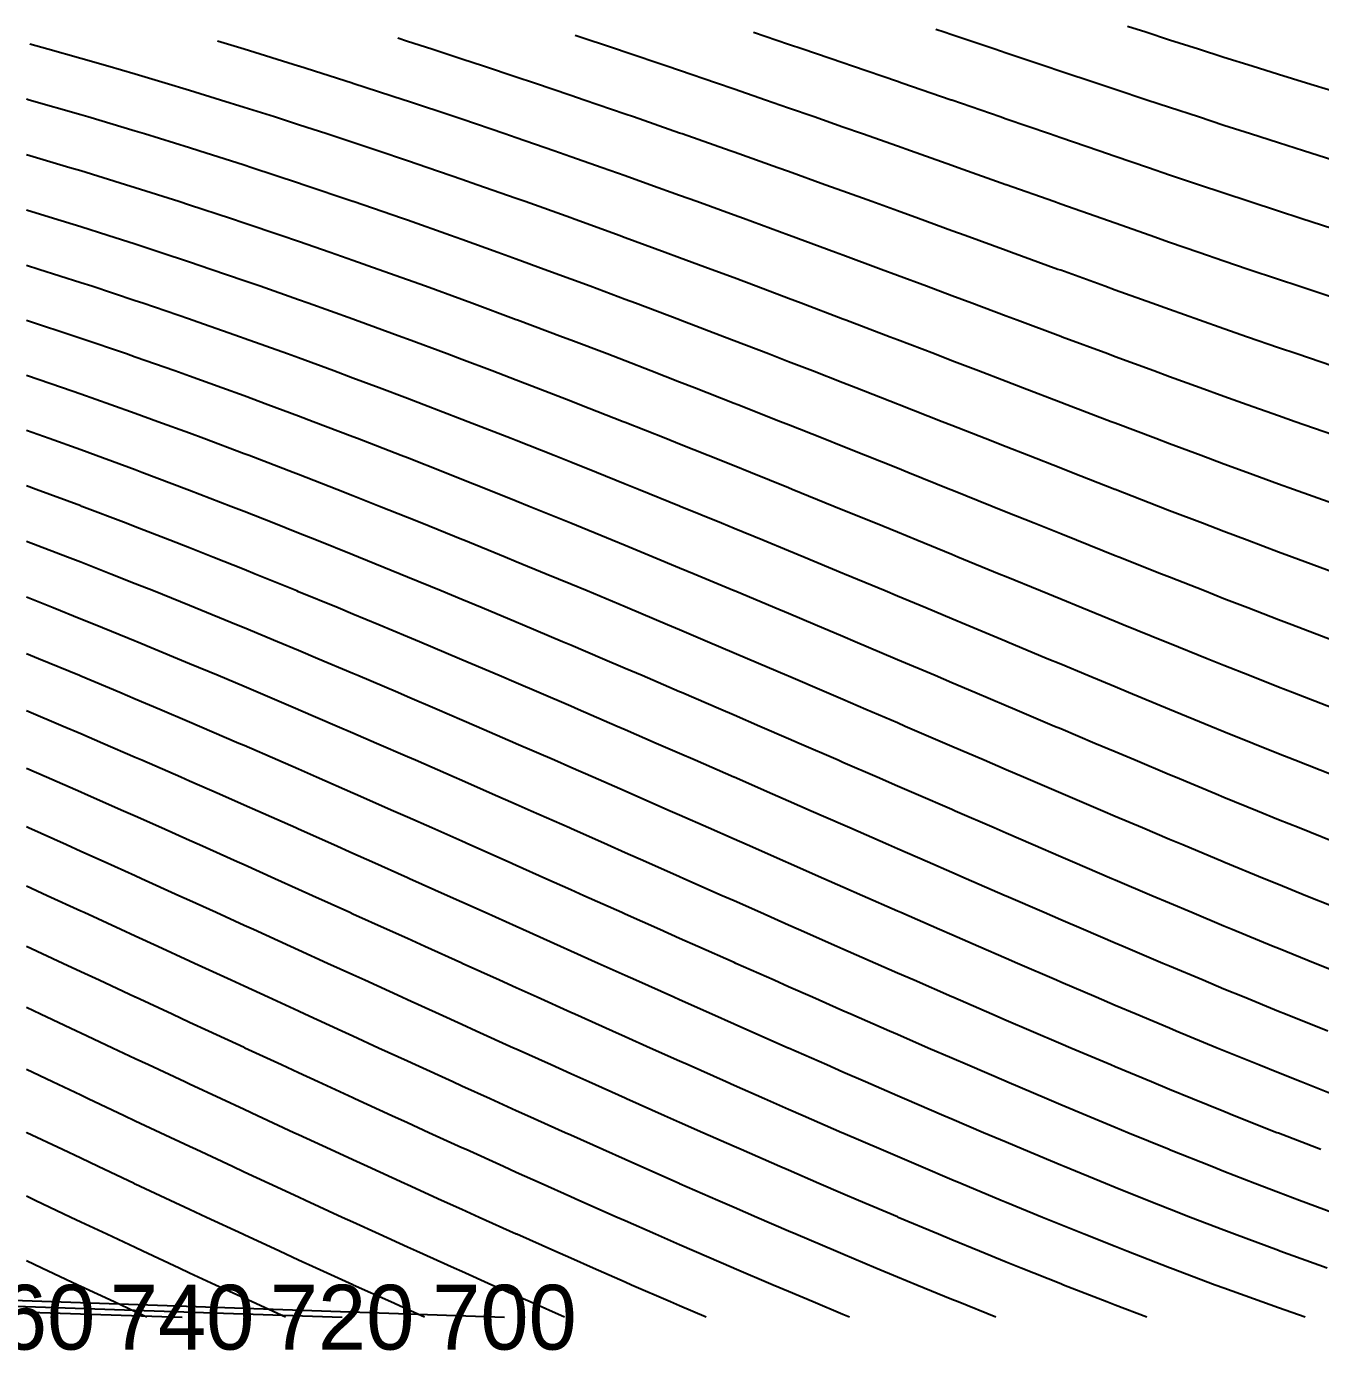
# Model space of a CAD drawing. Header units: metres. Extents: x 3386 to 5486, y 31 to 113.
# Drawn here: x 5126.3 to 5176.3, y 31.4 to 82.5 of the extents above; entities that cross this region are included whole.
import ezdxf
from ezdxf.enums import TextEntityAlignment as Align

# ---------------------------------------------------------------- set-up
doc = ezdxf.new("R2010")
doc.units = ezdxf.units.M
for name, color, linetype in [('Vs_280', 7, 'Continuous'), ('Vs_300', 7, 'Continuous'), ('Vs_320', 7, 'Continuous'), ('Vs_340', 7, 'Continuous'), ('Vs_360', 7, 'Continuous'), ('Vs_380', 7, 'Continuous'), ('Vs_400', 7, 'Continuous'), ('Vs_420', 7, 'Continuous'), ('Vs_440', 7, 'Continuous'), ('Vs_460', 7, 'Continuous'), ('Vs_480', 7, 'Continuous'), ('Vs_500', 7, 'Continuous'), ('Vs_520', 7, 'Continuous'), ('Vs_540', 7, 'Continuous'), ('Vs_560', 7, 'Continuous'), ('Vs_580', 7, 'Continuous'), ('Vs_600', 7, 'Continuous'), ('Vs_620', 7, 'Continuous'), ('Vs_640', 7, 'Continuous'), ('Vs_660', 7, 'Continuous'), ('Vs_680', 7, 'Continuous'), ('Vs_700', 7, 'Continuous'), ('Vs_720', 7, 'Continuous'), ('Vs_740', 7, 'Continuous'), ('Vs_760', 7, 'Continuous'), ('Vs_780', 7, 'Continuous'), ('Vs_800', 7, 'Continuous'), ('Vs_820', 7, 'Continuous')]:
    doc.layers.add(name, color=color, linetype=linetype)

msp = doc.modelspace()

# ---------------------------------------------------------------- linework, layer by layer
at = {"layer": 'Vs_280'}
msp.add_lwpolyline([(5176.738, 80.026), (5175.719, 80.342), (5174.637, 80.675), (5173.622, 80.995), (5172.536, 81.335), (5171.558, 81.648), (5170.435, 82.005), (5169.518, 82.302), (5168.812, 82.528)], dxfattribs=at)
at = {"layer": 'Vs_300'}
msp.add_lwpolyline([(5176.738, 77.369), (5175.601, 77.729), (5174.637, 78.032), (5173.556, 78.382), (5172.536, 78.71), (5171.547, 79.035), (5170.435, 79.399), (5169.564, 79.688), (5168.334, 80.095), (5167.597, 80.342), (5166.233, 80.796), (5165.64, 80.995), (5164.132, 81.499), (5163.687, 81.648), (5162.03, 82.202), (5161.734, 82.302), (5161.416, 82.408)], dxfattribs=at)
at = {"layer": 'Vs_320'}
msp.add_lwpolyline([(5176.738, 74.718), (5175.507, 75.116), (5174.637, 75.395), (5173.509, 75.769), (5172.536, 76.089), (5171.55, 76.422), (5170.435, 76.796), (5169.618, 77.075), (5168.334, 77.512), (5167.705, 77.729), (5166.233, 78.233), (5165.802, 78.382), (5164.132, 78.956), (5163.904, 79.035), (5162.03, 79.68), (5162.007, 79.688), (5160.108, 80.342), (5159.929, 80.403), (5158.2, 80.995), (5157.828, 81.121), (5156.281, 81.648), (5155.727, 81.835), (5154.371, 82.293)], dxfattribs=at)
at = {"layer": 'Vs_340'}
msp.add_lwpolyline([(5176.738, 72.07), (5175.427, 72.503), (5174.637, 72.762), (5173.475, 73.156), (5172.536, 73.472), (5171.564, 73.809), (5170.435, 74.197), (5169.681, 74.462), (5168.334, 74.932), (5167.817, 75.116), (5166.233, 75.673), (5165.964, 75.769), (5164.132, 76.417), (5164.118, 76.422), (5162.277, 77.075), (5162.03, 77.162), (5160.432, 77.729), (5159.929, 77.905), (5158.579, 78.382), (5157.828, 78.645), (5156.716, 79.035), (5155.727, 79.379), (5154.84, 79.688), (5153.626, 80.107), (5152.946, 80.342), (5151.525, 80.827), (5151.032, 80.995), (5149.424, 81.538), (5149.095, 81.648), (5147.492, 82.182)], dxfattribs=at)
at = {"layer": 'Vs_360'}
msp.add_lwpolyline([(5176.738, 69.422), (5175.353, 69.889), (5174.637, 70.13), (5173.45, 70.543), (5172.536, 70.859), (5171.587, 71.196), (5170.435, 71.602), (5169.751, 71.849), (5168.334, 72.357), (5167.933, 72.503), (5166.233, 73.118), (5166.128, 73.156), (5164.334, 73.809), (5164.132, 73.882), (5162.542, 74.462), (5162.03, 74.647), (5160.747, 75.116), (5159.929, 75.411), (5158.946, 75.769), (5157.828, 76.172), (5157.136, 76.422), (5155.727, 76.927), (5155.314, 77.075), (5153.626, 77.676), (5153.477, 77.729), (5151.623, 78.382), (5151.525, 78.416), (5149.748, 79.035), (5149.424, 79.147), (5147.848, 79.688), (5147.323, 79.867), (5145.919, 80.342), (5145.222, 80.576), (5143.958, 80.995), (5143.121, 81.271), (5141.96, 81.648), (5141.019, 81.952), (5140.646, 82.071)], dxfattribs=at)
at = {"layer": 'Vs_380'}
msp.add_lwpolyline([(5176.738, 66.771), (5175.283, 67.276), (5174.637, 67.499), (5173.432, 67.93), (5172.536, 68.247), (5171.617, 68.583), (5170.435, 69.011), (5169.827, 69.236), (5168.334, 69.785), (5168.055, 69.889), (5166.296, 70.543), (5166.233, 70.566), (5164.549, 71.196), (5164.132, 71.351), (5162.804, 71.849), (5162.03, 72.137), (5161.056, 72.503), (5159.929, 72.921), (5159.303, 73.156), (5157.828, 73.703), (5157.542, 73.809), (5155.772, 74.462), (5155.727, 74.479), (5153.99, 75.116), (5153.626, 75.248), (5152.192, 75.769), (5151.525, 76.009), (5150.375, 76.422), (5149.424, 76.761), (5148.535, 77.075), (5147.323, 77.501), (5146.67, 77.729), (5145.222, 78.23), (5144.777, 78.382), (5143.121, 78.945), (5142.851, 79.035), (5141.019, 79.645), (5140.888, 79.688), (5138.918, 80.33), (5138.883, 80.342), (5136.829, 80.995), (5136.817, 80.999), (5134.718, 81.648), (5134.716, 81.649), (5133.689, 81.958)], dxfattribs=at)
at = {"layer": 'Vs_400'}
msp.add_lwpolyline([(5176.738, 64.12), (5175.22, 64.663), (5174.637, 64.87), (5173.422, 65.317), (5172.536, 65.64), (5171.655, 65.97), (5170.435, 66.424), (5169.911, 66.623), (5168.334, 67.218), (5168.183, 67.276), (5166.471, 67.93), (5166.233, 68.02), (5164.766, 68.583), (5164.132, 68.825), (5163.064, 69.236), (5162.03, 69.631), (5161.359, 69.889), (5159.929, 70.436), (5159.651, 70.543), (5157.937, 71.196), (5157.828, 71.237), (5156.217, 71.849), (5155.727, 72.034), (5154.485, 72.503), (5153.626, 72.824), (5152.738, 73.156), (5151.525, 73.605), (5150.974, 73.809), (5149.424, 74.378), (5149.192, 74.462), (5147.387, 75.116), (5147.323, 75.139), (5145.558, 75.769), (5145.222, 75.888), (5143.699, 76.422), (5143.121, 76.623), (5141.808, 77.075), (5141.019, 77.344), (5139.879, 77.729), (5138.918, 78.049), (5137.907, 78.382), (5136.817, 78.737), (5135.887, 79.035), (5134.716, 79.407), (5133.811, 79.688), (5132.615, 80.057), (5131.669, 80.342), (5130.514, 80.686), (5129.451, 80.995), (5128.413, 81.294), (5127.143, 81.648), (5126.45, 81.84)], dxfattribs=at)
at = {"layer": 'Vs_420'}
msp.add_lwpolyline([(5176.738, 61.474), (5175.174, 62.05), (5174.637, 62.247), (5173.428, 62.704), (5172.536, 63.038), (5171.708, 63.357), (5170.435, 63.843), (5170.007, 64.01), (5168.334, 64.658), (5168.32, 64.663), (5166.652, 65.317), (5166.233, 65.479), (5164.987, 65.97), (5164.132, 66.304), (5163.324, 66.623), (5162.03, 67.13), (5161.66, 67.276), (5159.994, 67.93), (5159.929, 67.955), (5158.326, 68.583), (5157.828, 68.776), (5156.649, 69.236), (5155.727, 69.593), (5154.962, 69.889), (5153.626, 70.403), (5153.262, 70.543), (5151.548, 71.196), (5151.525, 71.205), (5149.82, 71.849), (5149.424, 71.998), (5148.071, 72.503), (5147.323, 72.779), (5146.3, 73.156), (5145.222, 73.549), (5144.505, 73.809), (5143.121, 74.306), (5142.68, 74.462), (5141.019, 75.048), (5140.824, 75.116), (5138.932, 75.769), (5138.918, 75.773), (5136.996, 76.422), (5136.817, 76.482), (5135.013, 77.075), (5134.716, 77.172), (5132.973, 77.729), (5132.615, 77.842), (5130.87, 78.382), (5130.514, 78.491), (5128.69, 79.035), (5128.413, 79.117), (5126.42, 79.688), (5126.312, 79.719)], dxfattribs=at)
at = {"layer": 'Vs_440'}
msp.add_lwpolyline([(5176.738, 58.838), (5175.158, 59.437), (5174.637, 59.633), (5173.459, 60.09), (5172.536, 60.446), (5171.781, 60.744), (5170.435, 61.271), (5170.121, 61.397), (5168.475, 62.05), (5168.334, 62.106), (5166.844, 62.704), (5166.233, 62.947), (5165.216, 63.357), (5164.132, 63.791), (5163.589, 64.01), (5162.03, 64.635), (5161.961, 64.663), (5160.336, 65.317), (5159.929, 65.479), (5158.706, 65.97), (5157.828, 66.32), (5157.069, 66.623), (5155.727, 67.156), (5155.423, 67.276), (5153.768, 67.93), (5153.626, 67.985), (5152.102, 68.583), (5151.525, 68.807), (5150.421, 69.236), (5149.424, 69.62), (5148.723, 69.889), (5147.323, 70.423), (5147.006, 70.543), (5145.268, 71.196), (5145.222, 71.213), (5143.506, 71.849), (5143.121, 71.991), (5141.716, 72.503), (5141.019, 72.754), (5139.895, 73.156), (5138.918, 73.501), (5138.037, 73.809), (5136.817, 74.231), (5136.139, 74.462), (5134.716, 74.943), (5134.195, 75.116), (5132.615, 75.634), (5132.196, 75.769), (5130.514, 76.304), (5130.133, 76.422), (5128.413, 76.951), (5127.995, 77.075), (5126.312, 77.573)], dxfattribs=at)
at = {"layer": 'Vs_460'}
msp.add_lwpolyline([(5176.738, 56.221), (5175.187, 56.824), (5174.637, 57.036), (5173.527, 57.477), (5172.536, 57.868), (5171.886, 58.131), (5170.435, 58.712), (5170.26, 58.784), (5168.651, 59.437), (5168.334, 59.565), (5167.052, 60.09), (5166.233, 60.424), (5165.456, 60.744), (5164.132, 61.285), (5163.861, 61.397), (5162.27, 62.05), (5162.03, 62.148), (5160.679, 62.704), (5159.929, 63.009), (5159.083, 63.357), (5157.828, 63.868), (5157.481, 64.01), (5155.874, 64.663), (5155.727, 64.722), (5154.26, 65.317), (5153.626, 65.571), (5152.634, 65.97), (5151.525, 66.412), (5150.996, 66.623), (5149.424, 67.245), (5149.344, 67.276), (5147.678, 67.93), (5147.323, 68.068), (5145.992, 68.583), (5145.222, 68.879), (5144.286, 69.236), (5143.121, 69.677), (5142.557, 69.889), (5141.019, 70.462), (5140.801, 70.543), (5139.015, 71.196), (5138.918, 71.231), (5137.195, 71.849), (5136.817, 71.983), (5135.335, 72.503), (5134.716, 72.717), (5133.43, 73.156), (5132.615, 73.431), (5131.473, 73.809), (5130.514, 74.123), (5129.455, 74.462), (5128.413, 74.792), (5127.364, 75.116), (5126.312, 75.436)], dxfattribs=at)
at = {"layer": 'Vs_480'}
msp.add_lwpolyline([(5176.738, 53.631), (5175.275, 54.211), (5174.637, 54.462), (5173.645, 54.864), (5172.536, 55.311), (5172.033, 55.518), (5170.435, 56.171), (5170.434, 56.171), (5168.857, 56.824), (5168.334, 57.04), (5167.285, 57.477), (5166.233, 57.914), (5165.716, 58.131), (5164.149, 58.784), (5164.132, 58.791), (5162.589, 59.437), (5162.03, 59.669), (5161.026, 60.09), (5159.929, 60.547), (5159.46, 60.744), (5157.89, 61.397), (5157.828, 61.422), (5156.318, 62.05), (5155.727, 62.294), (5154.737, 62.704), (5153.626, 63.16), (5153.148, 63.357), (5151.549, 64.01), (5151.525, 64.02), (5149.94, 64.663), (5149.424, 64.871), (5148.317, 65.317), (5147.323, 65.713), (5146.679, 65.97), (5145.222, 66.545), (5145.023, 66.623), (5143.348, 67.276), (5143.121, 67.364), (5141.651, 67.93), (5141.019, 68.17), (5139.929, 68.583), (5138.918, 68.962), (5138.179, 69.236), (5136.817, 69.736), (5136.396, 69.889), (5134.716, 70.493), (5134.577, 70.543), (5132.715, 71.196), (5132.615, 71.231), (5130.803, 71.849), (5130.514, 71.947), (5128.833, 72.503), (5128.413, 72.64), (5126.795, 73.156), (5126.312, 73.308)], dxfattribs=at)
at = {"layer": 'Vs_500'}
msp.add_lwpolyline([(5176.738, 51.076), (5175.439, 51.598), (5174.637, 51.918), (5173.826, 52.251), (5172.536, 52.778), (5172.233, 52.905), (5170.66, 53.558), (5170.435, 53.651), (5169.102, 54.211), (5168.334, 54.532), (5167.55, 54.864), (5166.233, 55.419), (5166.001, 55.518), (5164.46, 56.171), (5164.132, 56.31), (5162.922, 56.824), (5162.03, 57.202), (5161.383, 57.477), (5159.929, 58.093), (5159.842, 58.131), (5158.301, 58.784), (5157.828, 58.983), (5156.757, 59.437), (5155.727, 59.87), (5155.206, 60.09), (5153.648, 60.744), (5153.626, 60.753), (5152.085, 61.397), (5151.525, 61.629), (5150.511, 62.05), (5149.424, 62.499), (5148.927, 62.704), (5147.329, 63.357), (5147.323, 63.36), (5145.72, 64.01), (5145.222, 64.211), (5144.093, 64.663), (5143.121, 65.05), (5142.448, 65.317), (5141.019, 65.878), (5140.783, 65.97), (5139.095, 66.623), (5138.918, 66.691), (5137.38, 67.276), (5136.817, 67.488), (5135.635, 67.93), (5134.716, 68.269), (5133.856, 68.583), (5132.615, 69.031), (5132.037, 69.236), (5130.514, 69.772), (5130.173, 69.889), (5128.413, 70.49), (5128.255, 70.543), (5126.312, 71.184)], dxfattribs=at)
at = {"layer": 'Vs_520'}
msp.add_lwpolyline([(5176.738, 48.563), (5175.693, 48.985), (5174.637, 49.411), (5174.086, 49.638), (5172.536, 50.277), (5172.502, 50.291), (5170.944, 50.945), (5170.435, 51.157), (5169.396, 51.598), (5168.334, 52.047), (5167.856, 52.251), (5166.323, 52.905), (5166.233, 52.943), (5164.8, 53.558), (5164.132, 53.843), (5163.278, 54.211), (5162.03, 54.746), (5161.757, 54.864), (5160.237, 55.518), (5159.929, 55.65), (5158.718, 56.171), (5157.828, 56.552), (5157.196, 56.824), (5155.727, 57.452), (5155.669, 57.477), (5154.141, 58.131), (5153.626, 58.349), (5152.605, 58.784), (5151.525, 59.241), (5151.062, 59.437), (5149.511, 60.09), (5149.424, 60.127), (5147.951, 60.744), (5147.323, 61.005), (5146.38, 61.397), (5145.222, 61.875), (5144.795, 62.05), (5143.196, 62.704), (5143.121, 62.734), (5141.581, 63.357), (5141.019, 63.582), (5139.947, 64.01), (5138.918, 64.417), (5138.292, 64.663), (5136.817, 65.237), (5136.612, 65.317), (5134.906, 65.97), (5134.716, 66.042), (5133.167, 66.623), (5132.615, 66.828), (5131.392, 67.276), (5130.514, 67.595), (5129.576, 67.93), (5128.413, 68.34), (5127.711, 68.583), (5126.312, 69.061)], dxfattribs=at)
at = {"layer": 'Vs_540'}
msp.add_lwpolyline([(5176.738, 46.096), (5176.055, 46.372), (5174.637, 46.944), (5174.44, 47.025), (5172.858, 47.678), (5172.536, 47.811), (5171.298, 48.332), (5170.435, 48.694), (5169.751, 48.985), (5168.334, 49.587), (5168.214, 49.638), (5166.692, 50.291), (5166.233, 50.488), (5165.176, 50.945), (5164.132, 51.395), (5163.664, 51.598), (5162.155, 52.251), (5162.03, 52.305), (5160.651, 52.905), (5159.929, 53.217), (5159.147, 53.558), (5157.828, 54.13), (5157.641, 54.211), (5156.136, 54.864), (5155.727, 55.041), (5154.628, 55.518), (5153.626, 55.95), (5153.115, 56.171), (5151.598, 56.824), (5151.525, 56.855), (5150.076, 57.477), (5149.424, 57.756), (5148.546, 58.131), (5147.323, 58.65), (5147.007, 58.784), (5145.459, 59.437), (5145.222, 59.537), (5143.9, 60.09), (5143.121, 60.415), (5142.328, 60.744), (5141.019, 61.282), (5140.74, 61.397), (5139.136, 62.05), (5138.918, 62.138), (5137.513, 62.704), (5136.817, 62.981), (5135.869, 63.357), (5134.716, 63.809), (5134.2, 64.01), (5132.615, 64.62), (5132.502, 64.663), (5130.773, 65.317), (5130.514, 65.413), (5129.005, 65.97), (5128.413, 66.186), (5127.194, 66.623), (5126.312, 66.936)], dxfattribs=at)
at = {"layer": 'Vs_560'}
msp.add_lwpolyline([(5176.543, 43.759), (5174.91, 44.412), (5174.637, 44.521), (5173.312, 45.065), (5172.536, 45.384), (5171.736, 45.719), (5170.435, 46.263), (5170.179, 46.372), (5168.64, 47.025), (5168.334, 47.155), (5167.115, 47.678), (5166.233, 48.057), (5165.598, 48.332), (5164.132, 48.966), (5164.088, 48.985), (5162.587, 49.638), (5162.03, 49.88), (5161.089, 50.291), (5159.929, 50.797), (5159.593, 50.945), (5158.1, 51.598), (5157.828, 51.717), (5156.609, 52.251), (5155.727, 52.636), (5155.116, 52.905), (5153.626, 53.555), (5153.62, 53.558), (5152.125, 54.211), (5151.525, 54.472), (5150.624, 54.864), (5149.424, 55.385), (5149.119, 55.518), (5147.607, 56.171), (5147.323, 56.293), (5146.09, 56.824), (5145.222, 57.196), (5144.563, 57.477), (5143.121, 58.091), (5143.026, 58.131), (5141.48, 58.784), (5141.019, 58.977), (5139.92, 59.437), (5138.918, 59.853), (5138.345, 60.09), (5136.817, 60.717), (5136.753, 60.744), (5135.143, 61.397), (5134.716, 61.568), (5133.51, 62.05), (5132.615, 62.404), (5131.853, 62.704), (5130.514, 63.224), (5130.168, 63.357), (5128.449, 64.01), (5128.413, 64.024), (5126.693, 64.663), (5126.312, 64.803)], dxfattribs=at)
at = {"layer": 'Vs_580'}
msp.add_lwpolyline([(5176.738, 41.319), (5175.516, 41.799), (5174.637, 42.146), (5173.879, 42.452), (5172.536, 42.997), (5172.273, 43.106), (5170.697, 43.759), (5170.435, 43.868), (5169.142, 44.412), (5168.334, 44.754), (5167.603, 45.065), (5166.233, 45.651), (5166.076, 45.719), (5164.563, 46.372), (5164.132, 46.558), (5163.058, 47.025), (5162.03, 47.472), (5161.559, 47.678), (5160.066, 48.332), (5159.929, 48.392), (5158.579, 48.985), (5157.828, 49.315), (5157.094, 49.638), (5155.727, 50.24), (5155.61, 50.291), (5154.128, 50.945), (5153.626, 51.166), (5152.646, 51.598), (5151.525, 52.091), (5151.162, 52.251), (5149.675, 52.905), (5149.424, 53.015), (5148.186, 53.558), (5147.323, 53.935), (5146.692, 54.211), (5145.222, 54.851), (5145.191, 54.864), (5143.686, 55.518), (5143.121, 55.761), (5142.171, 56.171), (5141.019, 56.665), (5140.647, 56.824), (5139.112, 57.477), (5138.918, 57.559), (5137.566, 58.131), (5136.817, 58.444), (5136.005, 58.784), (5134.716, 59.318), (5134.427, 59.437), (5132.83, 60.09), (5132.615, 60.178), (5131.213, 60.744), (5130.514, 61.023), (5129.57, 61.397), (5128.413, 61.851), (5127.899, 62.05), (5126.312, 62.659)], dxfattribs=at)
at = {"layer": 'Vs_600'}
msp.add_lwpolyline([(5176.276, 39.186), (5174.637, 39.816), (5174.579, 39.839), (5172.933, 40.492), (5172.536, 40.651), (5171.32, 41.146), (5170.435, 41.508), (5169.733, 41.799), (5168.334, 42.382), (5168.167, 42.452), (5166.624, 43.106), (5166.233, 43.271), (5165.095, 43.759), (5164.132, 44.172), (5163.578, 44.412), (5162.07, 45.065), (5162.03, 45.083), (5160.574, 45.719), (5159.929, 46), (5159.084, 46.372), (5157.828, 46.924), (5157.599, 47.025), (5156.119, 47.678), (5155.727, 47.851), (5154.643, 48.332), (5153.626, 48.782), (5153.168, 48.985), (5151.694, 49.638), (5151.525, 49.713), (5150.222, 50.291), (5149.424, 50.644), (5148.747, 50.945), (5147.323, 51.575), (5147.27, 51.598), (5145.792, 52.251), (5145.222, 52.502), (5144.309, 52.905), (5143.121, 53.426), (5142.82, 53.558), (5141.326, 54.211), (5141.019, 54.344), (5139.825, 54.864), (5138.918, 55.256), (5138.314, 55.518), (5136.817, 56.16), (5136.792, 56.171), (5135.26, 56.824), (5134.716, 57.054), (5133.714, 57.477), (5132.615, 57.937), (5132.152, 58.131), (5130.572, 58.784), (5130.514, 58.808), (5128.971, 59.437), (5128.413, 59.662), (5127.346, 60.09), (5126.312, 60.5)], dxfattribs=at)
at = {"layer": 'Vs_620'}
msp.add_lwpolyline([(5176.738, 36.75), (5175.453, 37.226), (5174.637, 37.532), (5173.733, 37.879), (5172.536, 38.344), (5172.061, 38.533), (5170.435, 39.182), (5170.425, 39.186), (5168.826, 39.839), (5168.334, 40.042), (5167.25, 40.492), (5166.233, 40.918), (5165.694, 41.146), (5164.155, 41.799), (5164.132, 41.809), (5162.633, 42.452), (5162.03, 42.712), (5161.123, 43.106), (5159.929, 43.625), (5159.623, 43.759), (5158.132, 44.412), (5157.828, 44.545), (5156.649, 45.065), (5155.727, 45.472), (5155.171, 45.719), (5153.697, 46.372), (5153.626, 46.403), (5152.229, 47.025), (5151.525, 47.338), (5150.762, 47.678), (5149.424, 48.275), (5149.297, 48.332), (5147.833, 48.985), (5147.323, 49.212), (5146.368, 49.638), (5145.222, 50.149), (5144.902, 50.291), (5143.434, 50.945), (5143.121, 51.083), (5141.962, 51.598), (5141.019, 52.015), (5140.486, 52.251), (5139.004, 52.905), (5138.918, 52.942), (5137.517, 53.558), (5136.817, 53.863), (5136.02, 54.211), (5134.716, 54.777), (5134.514, 54.864), (5132.998, 55.518), (5132.615, 55.681), (5131.469, 56.171), (5130.514, 56.575), (5129.924, 56.824), (5128.413, 57.456), (5128.362, 57.477), (5126.781, 58.131), (5126.312, 58.322)], dxfattribs=at)
at = {"layer": 'Vs_640'}
msp.add_lwpolyline([(5176.515, 34.613), (5174.693, 35.266), (5174.637, 35.287), (5172.944, 35.92), (5172.536, 36.074), (5171.246, 36.573), (5170.435, 36.89), (5169.589, 37.226), (5168.334, 37.73), (5167.966, 37.879), (5166.372, 38.533), (5166.233, 38.59), (5164.803, 39.186), (5164.132, 39.468), (5163.254, 39.839), (5162.03, 40.36), (5161.721, 40.492), (5160.203, 41.146), (5159.929, 41.264), (5158.699, 41.799), (5157.828, 42.179), (5157.204, 42.452), (5155.727, 43.101), (5155.718, 43.106), (5154.242, 43.759), (5153.626, 44.031), (5152.771, 44.412), (5151.525, 44.966), (5151.304, 45.065), (5149.842, 45.719), (5149.424, 45.906), (5148.384, 46.372), (5147.323, 46.847), (5146.927, 47.025), (5145.472, 47.678), (5145.222, 47.791), (5144.018, 48.332), (5143.121, 48.734), (5142.562, 48.985), (5141.104, 49.638), (5141.019, 49.676), (5139.646, 50.291), (5138.918, 50.616), (5138.183, 50.945), (5136.817, 51.552), (5136.714, 51.598), (5135.241, 52.251), (5134.716, 52.483), (5133.761, 52.905), (5132.615, 53.407), (5132.271, 53.558), (5130.772, 54.211), (5130.514, 54.323), (5129.262, 54.864), (5128.413, 55.228), (5127.737, 55.518), (5126.312, 56.122)], dxfattribs=at)
at = {"layer": 'Vs_660'}
msp.add_lwpolyline([(5175.671, 32.719), (5174.637, 33.076), (5173.994, 33.307), (5172.536, 33.835), (5172.202, 33.96), (5170.469, 34.613), (5170.435, 34.626), (5168.787, 35.266), (5168.334, 35.444), (5167.143, 35.92), (5166.233, 36.286), (5165.529, 36.573), (5164.132, 37.147), (5163.941, 37.226), (5162.378, 37.879), (5162.03, 38.025), (5160.834, 38.533), (5159.929, 38.918), (5159.307, 39.186), (5157.828, 39.824), (5157.793, 39.839), (5156.294, 40.492), (5155.727, 40.74), (5154.805, 41.146), (5153.626, 41.665), (5153.325, 41.799), (5151.853, 42.452), (5151.525, 42.598), (5150.389, 43.106), (5149.424, 43.537), (5148.93, 43.759), (5147.475, 44.412), (5147.323, 44.481), (5146.026, 45.065), (5145.222, 45.428), (5144.578, 45.719), (5143.131, 46.372), (5143.121, 46.377), (5141.688, 47.025), (5141.019, 47.327), (5140.244, 47.678), (5138.918, 48.277), (5138.798, 48.332), (5137.352, 48.985), (5136.817, 49.225), (5135.903, 49.638), (5134.716, 50.171), (5134.449, 50.291), (5132.991, 50.945), (5132.615, 51.112), (5131.528, 51.598), (5130.514, 52.048), (5130.056, 52.251), (5128.576, 52.905), (5128.413, 52.976), (5127.086, 53.558), (5126.312, 53.894)], dxfattribs=at)
at = {"layer": 'Vs_680'}
msp.add_lwpolyline([(5169.554, 32.719), (5168.334, 33.182), (5168.012, 33.307), (5166.341, 33.96), (5166.233, 34.002), (5164.707, 34.613), (5164.132, 34.845), (5163.102, 35.266), (5162.03, 35.708), (5161.521, 35.92), (5159.962, 36.573), (5159.929, 36.587), (5158.425, 37.226), (5157.828, 37.481), (5156.903, 37.879), (5155.727, 38.388), (5155.394, 38.533), (5153.9, 39.186), (5153.626, 39.306), (5152.416, 39.839), (5151.525, 40.233), (5150.942, 40.492), (5149.476, 41.146), (5149.424, 41.169), (5148.019, 41.799), (5147.323, 42.112), (5146.567, 42.452), (5145.222, 43.06), (5145.12, 43.106), (5143.679, 43.759), (5143.121, 44.012), (5142.241, 44.412), (5141.019, 44.967), (5140.805, 45.065), (5139.372, 45.719), (5138.918, 45.925), (5137.939, 46.372), (5136.817, 46.883), (5136.506, 47.025), (5135.073, 47.678), (5134.716, 47.841), (5133.639, 48.332), (5132.615, 48.796), (5132.201, 48.985), (5130.76, 49.638), (5130.514, 49.749), (5129.314, 50.291), (5128.413, 50.696), (5127.862, 50.945), (5126.401, 51.598), (5126.312, 51.638)], dxfattribs=at)
at = {"layer": 'Vs_700'}
for points in [[(5163.734, 32.719), (5162.272, 33.307), (5162.03, 33.404), (5160.676, 33.96), (5159.929, 34.268), (5159.103, 34.613), (5157.828, 35.148), (5157.55, 35.266), (5156.017, 35.92), (5155.727, 36.044), (5154.501, 36.573), (5153.626, 36.952), (5152.998, 37.226), (5151.525, 37.872), (5151.508, 37.879), (5150.031, 38.533), (5149.424, 38.802), (5148.563, 39.186), (5147.323, 39.741), (5147.103, 39.839), (5145.653, 40.492), (5145.222, 40.687), (5144.209, 41.146), (5143.121, 41.639), (5142.77, 41.799), (5141.338, 42.452), (5141.019, 42.597), (5139.91, 43.106), (5138.918, 43.559), (5138.484, 43.759), (5137.062, 44.412), (5136.817, 44.524), (5135.642, 45.065), (5134.716, 45.491), (5134.222, 45.719), (5132.803, 46.372), (5132.615, 46.458), (5131.384, 47.025), (5130.514, 47.424), (5129.962, 47.678), (5128.538, 48.332), (5128.413, 48.389), (5127.111, 48.985), (5126.312, 49.349)], [(4884.301, 41.726), (5144.766, 32.719)]]:
    msp.add_lwpolyline(points, dxfattribs=at)
at = {"layer": 'Vs_720'}
for points in [[(5158.085, 32.719), (5157.828, 32.825), (5156.678, 33.307), (5155.727, 33.707), (5155.132, 33.96), (5153.626, 34.603), (5153.603, 34.613), (5152.093, 35.266), (5151.525, 35.513), (5150.596, 35.92), (5149.424, 36.435), (5149.112, 36.573), (5147.64, 37.226), (5147.323, 37.367), (5146.179, 37.879), (5145.222, 38.309), (5144.727, 38.533), (5143.283, 39.186), (5143.121, 39.259), (5141.847, 39.839), (5141.019, 40.217), (5140.418, 40.492), (5138.993, 41.146), (5138.918, 41.18), (5137.575, 41.799), (5136.817, 42.148), (5136.161, 42.452), (5134.75, 43.106), (5134.716, 43.121), (5133.342, 43.759), (5132.615, 44.096), (5131.937, 44.412), (5130.531, 45.065), (5130.514, 45.073), (5129.128, 45.719), (5128.413, 46.05), (5127.723, 46.372), (5126.316, 47.025)], [(4891.051, 41.058), (5138.498, 32.719)]]:
    msp.add_lwpolyline(points, dxfattribs=at)
at = {"layer": 'Vs_740'}
for points in [[(5152.548, 32.719), (5151.525, 33.157), (5151.179, 33.307), (5149.674, 33.96), (5149.424, 34.069), (5148.183, 34.613), (5147.323, 34.992), (5146.705, 35.266), (5145.239, 35.92), (5145.222, 35.927), (5143.785, 36.573), (5143.121, 36.872), (5142.339, 37.226), (5141.019, 37.826), (5140.903, 37.879), (5139.475, 38.533), (5138.918, 38.788), (5138.054, 39.186), (5136.817, 39.757), (5136.639, 39.839), (5135.231, 40.492), (5134.716, 40.731), (5133.827, 41.146), (5132.615, 41.711), (5132.428, 41.799), (5131.032, 42.452), (5130.514, 42.695), (5129.64, 43.106), (5128.413, 43.682), (5128.249, 43.759), (5126.86, 44.412), (5126.312, 44.67)], [(4897.832, 40.411), (5132.321, 32.719)]]:
    msp.add_lwpolyline(points, dxfattribs=at)
at = {"layer": 'Vs_760'}
msp.add_lwpolyline([(5147.087, 32.719), (5145.751, 33.307), (5145.222, 33.541), (5144.28, 33.96), (5143.121, 34.478), (5142.82, 34.613), (5141.371, 35.266), (5141.019, 35.425), (5139.933, 35.92), (5138.918, 36.383), (5138.504, 36.573), (5137.083, 37.226), (5136.817, 37.349), (5135.671, 37.879), (5134.716, 38.322), (5134.265, 38.533), (5132.866, 39.186), (5132.615, 39.303), (5131.473, 39.839), (5130.514, 40.29), (5130.085, 40.492), (5128.701, 41.146), (5128.413, 41.282), (5127.321, 41.799), (5126.312, 42.277)], dxfattribs=at)
at = {"layer": 'Vs_780'}
msp.add_lwpolyline([(5141.682, 32.719), (5141.019, 33.016), (5140.374, 33.307), (5138.931, 33.96), (5138.918, 33.966), (5137.5, 34.613), (5136.817, 34.926), (5136.077, 35.266), (5134.716, 35.895), (5134.664, 35.92), (5133.259, 36.573), (5132.615, 36.873), (5131.862, 37.226), (5130.514, 37.859), (5130.471, 37.879), (5129.087, 38.533), (5128.413, 38.852), (5127.709, 39.186), (5126.336, 39.839), (5126.312, 39.851)], dxfattribs=at)
at = {"layer": 'Vs_800'}
msp.add_lwpolyline([(5136.312, 32.719), (5135.029, 33.307), (5134.716, 33.45), (5133.613, 33.96), (5132.615, 34.422), (5132.205, 34.613), (5130.807, 35.266), (5130.514, 35.403), (5129.416, 35.92), (5128.413, 36.393), (5128.033, 36.573), (5126.657, 37.226), (5126.312, 37.39)], dxfattribs=at)
at = {"layer": 'Vs_820'}
msp.add_lwpolyline([(5130.957, 32.719), (5130.514, 32.925), (5129.695, 33.307), (5128.413, 33.907), (5128.301, 33.96), (5126.914, 34.613), (5126.312, 34.898)], dxfattribs=at)

# ---------------------------------------------------------------- texts
at = {"layer": 'Vs_700'}
msp.add_text('700', height=2.5, dxfattribs=at).set_placement((5144.766, 32.719), align=Align.MIDDLE_CENTER)
at = {"layer": 'Vs_720'}
msp.add_text('720', height=2.5, dxfattribs=at).set_placement((5138.498, 32.719), align=Align.MIDDLE_CENTER)
at = {"layer": 'Vs_740'}
msp.add_text('740', height=2.5, dxfattribs=at).set_placement((5132.321, 32.719), align=Align.MIDDLE_CENTER)
at = {"layer": 'Vs_760'}
msp.add_text('760', height=2.5, dxfattribs=at).set_placement((5126.183, 32.719), align=Align.MIDDLE_CENTER)

doc.saveas('drawing.dxf')
